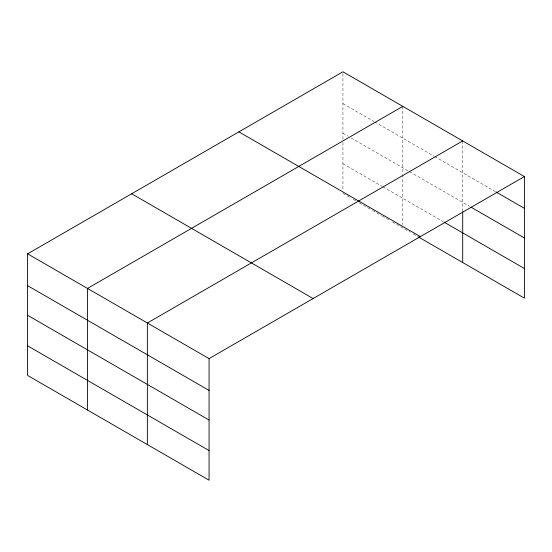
<?xml version="1.0" encoding="UTF-8"?>
<svg xmlns="http://www.w3.org/2000/svg" width="552" height="552" viewBox="0 0 552 552"><rect width="100%" height="100%" fill="white"/><g stroke="black" fill="none" stroke-linecap="round" stroke-linejoin="round"><path stroke-width="0.41" stroke-dasharray="2.76 2.07" d="M342.937 139.159L342.937 71.794M342.937 103.597L373.987 121.523M374.725 121.951L433.872 156.099M434.61 156.52L495.413 191.627M342.937 133.225L348.112 136.213M351.072 137.924L408.735 171.21M409.474 171.637L469.393 206.234M342.937 163.751L382.122 186.376M382.86 186.804L443.484 221.8M342.937 193.379L350.334 197.65M353.287 199.355L356.247 201.066M359.2 202.77L371.772 210.029M372.51 210.457L381.384 215.577M382.122 216.004L388.774 219.848M392.472 221.98L399.862 226.244M400.6 226.672L410.212 232.219M413.172 233.931L417.609 236.491M462.7 140.939L462.7 210.85M402.822 106.364L402.822 173.735M402.822 174.584L402.822 224.567M342.937 142.554L342.937 190.84"/><path stroke-width="0.83" d="M418.347 236.918L524.4 298.149L524.4 176.557L342.937 71.794L27.6 253.851L27.6 375.443L209.063 480.205L209.063 358.621L27.6 253.851M402.822 106.364L87.485 288.427L87.485 410.012M462.7 140.939L147.363 322.996L147.363 444.588M209.063 358.621L524.4 176.557M496.151 192.055L524.4 208.359M470.877 207.09L524.4 237.988M444.222 222.228L524.4 268.52M238.878 131.873L420.341 236.635M131.659 193.773L313.122 298.535M27.6 285.66L209.063 390.423M27.6 315.289L209.063 420.051M27.6 345.814L209.063 450.577M462.7 211.699L462.7 262.524"/></g></svg>
